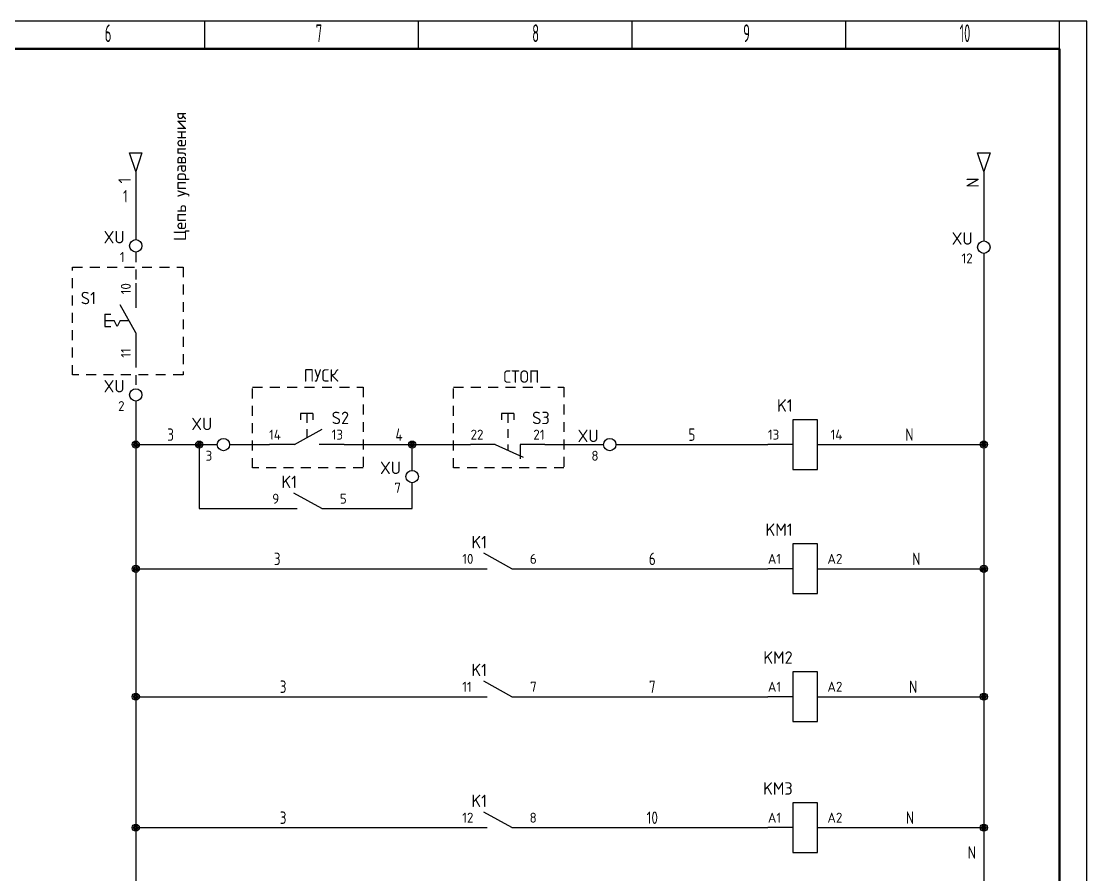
# Model space of a CAD drawing. Extents: x 20 to 1829, y -86 to 701.
# Drawn here: x 263.6 to 478.1, y 168.8 to 340.6 of the extents above; entities that cross this region are included whole.
import ezdxf
from ezdxf.enums import TextEntityAlignment as Align

# ---------------------------------------------------------------- set-up
doc = ezdxf.new("R2010")
doc.units = 0
doc.linetypes.add('Caddy_Dash', pattern=[3.5, 2, -1.5])
doc.linetypes.add('Caddy_Solid', pattern=[0])
for name, color, linetype in [('100', 7, 'Continuous'), ('DESC', 1, 'Continuous'), ('SYMS', 7, 'Continuous'), ('TAGS', 7, 'Continuous'), ('TERMS', 7, 'Continuous'), ('WIRECOPY', 84, 'Continuous'), ('WIREFIXED', 130, 'Continuous'), ('WIRENO', 70, 'Continuous'), ('WIREREF_DEST', 5, 'Continuous'), ('WIRES', 7, 'Continuous')]:
    doc.layers.add(name, color=color, linetype=linetype)
doc.styles.add('Caddy_Vectorfont1p', font='GOST Common.ttf', dxfattribs={"width": 0.9})
doc.styles.get("Standard").update_dxf_attribs({"font": 'GOST Common.ttf'})
doc.styles.add('WD_IEC', font='GOST Common.ttf', dxfattribs={"width": 0.9, "height": 4})

# ---------------------------------------------------------------- blocks, each defined once
blk = doc.blocks.new('HA1D2')
blk.add_lwpolyline([(0, 0), (-1.25, 3.75), (1.25, 3.75)], close=True)
at = {"style": 'WD_IEC'}
blk.add_attdef('XREF', text='', height=2.5, rotation=90, dxfattribs=at).set_placement((0, 5), align=Align.MIDDLE_LEFT)
at = {"style": 'WD_IEC', "flags": 1}
blk.add_attdef('SIGCODE', text='', height=1, dxfattribs=at).set_placement((-2.5, 1.8), align=Align.RIGHT)
blk.add_attdef('X8TERM01', (0, 0), '', height=0.32, dxfattribs=at)
at = {"style": 'WD_IEC', "flags": 8}
blk.add_attdef('WIRENO', text='', height=2.5, rotation=90, dxfattribs=at).set_placement((-1, -1.25), align=Align.RIGHT)
at = {"style": 'WD_IEC'}
blk.add_attdef('DESC1', text='', height=2.5, rotation=90, dxfattribs=at).set_placement((1, -1.25), align=Align.TOP_RIGHT)
blk = doc.blocks.new('WD_WNV')
at = {"linetype": 'Continuous', "style": 'WD_IEC', "width": 0.8}
blk.add_attdef('WIRENO', text='', height=2.5, dxfattribs=at).set_placement((-1.6, 0), align=Align.MIDDLE_RIGHT)
at = {"style": 'WD_IEC', "flags": 1}
for tag, p in [('W04USER', (-1, 0.875)), ('W08USER', (-1, 0.375)), ('W05USER', (-1, 0.75)), ('W06USER', (-1, 0.625)), ('W09USER', (-1, 0.25)), ('W03USER', (-1, 1)), ('W07USER', (-1, 0.5)), ('W02USER', (-1, 1.125)), ('W01USER', (-1, 1.25)), ('W10USER', (-1, 0.125))]:
    blk.add_attdef(tag, text='', height=0.08, dxfattribs=at).set_placement(p, align=Align.CENTER)
blk = doc.blocks.new('VPB11L')
for p, q in [((0, 7.5), (0, 2.5)), ((0, -2.5), (-3.125, 3.125)), ((-6.25, 1.25), (-6.25, -1.25)), ((-6.25, 1.25), (-5, 1.25)), ((-6.25, 0), (-4.375, 0)), ((-3.75, -1.25), (-4.375, 0)), ((-3.125, 0), (-3.75, -1.25)), ((-3.125, 0), (-1.389, 0)), ((-6.25, -1.25), (-5, -1.25)), ((0, -2.5), (0, -7.5))]:
    blk.add_line(p, q)
at = {"style": 'WD_IEC'}
for tag, p in [('INST', (-8, 10.25)), ('LOC', (-8, 6.75)), ('TAG1', (-8, 3.25)), ('DESC1', (-8, -10.35)), ('DESC2', (-8, -13.85)), ('DESC3', (-8, -17.35))]:
    blk.add_attdef(tag, text='', height=2.5, dxfattribs=at).set_placement(p, align=Align.RIGHT)
blk.add_attdef('TERM01', text='', height=2, rotation=90, dxfattribs=at).set_placement((-1, 7.5), align=Align.RIGHT)
at = {"style": 'WD_IEC', "flags": 1}
for tag, p, height in [('X2TERM01', (0, 7.5), 0.32), ('CONTACT', (0.5, 4.5), 1), ('COMMON', (1.75, 3.25), 1), ('X1LINK', (0, 0), 0.32), ('ASSYCODE', (1, -4), 1), ('FAMILY', (1, -5.5), 1), ('CATDESC', (1, -7), 1), ('X8TERM02', (0, -7.5), 0.32)]:
    blk.add_attdef(tag, p, '', height=height, dxfattribs=at)
at = {"style": 'WD_IEC', "flags": 9}
for tag, p in [('MFG', (-8.5, -0.25)), ('CAT', (-8.5, -2.75))]:
    blk.add_attdef(tag, text='', height=1.5, dxfattribs=at).set_placement(p, align=Align.RIGHT)
at = {"style": 'WD_IEC'}
blk.add_attdef('TERM02', (-1, -7.5), '', height=2, rotation=90, dxfattribs=at)
at = {"lineweight": 15, "style": 'WD_IEC'}
blk.add_attdef('XREF', text='', height=2.5, dxfattribs=at).set_placement((-8, -6.35), align=Align.RIGHT)
blk = doc.blocks.new('VT0002')
blk.add_circle((0, 0), 1.25)
at = {"style": 'WD_IEC', "flags": 1}
for tag, p, height in [('ASSYCODE', (2.75, 10.75), 1), ('CATDESC', (2.75, 9.25), 1), ('MFG', (2.75, 7.25), 1.5), ('CAT', (2.75, 4.75), 1.5), ('X2PIN01', (0, 2.25), 0.4), ('X2TERMDESC01', (0, 1.75), 0.4), ('X4TERM01', (-1.25, 0), 0.32), ('X4PIN01', (-1.25, 1), 0.4), ('X4TERMDESC01', (-1.25, 0.5), 0.4), ('X2TERM01', (0, 1.25), 0.32), ('X8PIN01', (0, -0.25), 0.4), ('X1TERM01', (1.25, 0), 0.32), ('X1PIN01', (1.25, 1), 0.4), ('X1TERMDESC01', (1.25, 0.5), 0.4), ('X8TERM01', (0, -1.25), 0.32), ('X8TERMDESC01', (0, -0.75), 0.4), ('LINKTERM', (0, -2), 0.4), ('STRIPSEQ', (0, -3), 0.4)]:
    blk.add_attdef(tag, p, '', height=height, dxfattribs=at)
at = {"style": 'WD_IEC'}
for tag, p in [('INST', (-2.25, 7.5)), ('LOC', (-2.25, 4))]:
    blk.add_attdef(tag, text='', height=2.5, dxfattribs=at).set_placement(p, align=Align.RIGHT)
at = {"style": 'WD_IEC', "flags": 8}
for tag, height, p in [('TAGSTRIP', 2.5, (-2.25, 0.5)), ('TERM01', 2, (-2.25, -3.25))]:
    blk.add_attdef(tag, text='', height=height, dxfattribs=at).set_placement(p, align=Align.RIGHT)
blk = doc.blocks.new('WDDOT')
for radius in [0.72, 0.449, 0.223]:
    blk.add_circle((0, 0), radius)
blk = doc.blocks.new('HPB11')
for p, q in [((-1.25, 6.25), (1.25, 6.25)), ((-1.25, 6.25), (-1.25, 5)), ((0, 6.25), (0, 4.38)), ((1.25, 6.25), (1.25, 5)), ((2.5, 0), (-3.12, 3.12)), ((0, 3.12), (0, 1.39)), ((-7.5, 0), (-2.5, 0)), ((2.5, 0), (7.5, 0))]:
    blk.add_line(p, q)
at = {"style": 'WD_IEC'}
for tag, p, height, flags in [('MFG', (4.92, 12.12), 1.5, 9), ('CAT', (4.92, 9.62), 1.5, 9), ('TERM01', (-7.5, 1), 2, 8), ('X4TERM01', (-7.5, 0), 0.32, 1), ('X8LINK', (0, 0), 0.32, 1), ('X1TERM02', (7.5, 0), 0.32, 1), ('ASSYCODE', (3.5, -2.75), 1, 1), ('FAMILY', (3.5, -4.25), 1, 1), ('CATDESC', (3.5, -5.75), 1, 1), ('CONTACT', (3.5, -7.5), 1, 1), ('COMMON', (4.75, -8.75), 1, 1)]:
    blk.add_attdef(tag, p, '', height=height, dxfattribs=dict(at, flags=flags))
for tag, p in [('INST', (-5, 10.12)), ('LOC', (-5, 7.12)), ('TAG1', (-5, 4.12)), ('DESC1', (-5, -10.5)), ('DESC2', (-5, -13.5)), ('DESC3', (-5, -16.5))]:
    blk.add_attdef(tag, text='', height=2.5, dxfattribs=at).set_placement(p, align=Align.RIGHT)
at = {"style": 'WD_IEC', "flags": 8}
blk.add_attdef('TERM02', text='', height=2, dxfattribs=at).set_placement((7.5, 1), align=Align.RIGHT)
at = {"lineweight": 15, "style": 'WD_IEC'}
blk.add_attdef('XREF', text='', height=2.5, dxfattribs=at).set_placement((-5, -7.5), align=Align.RIGHT)
blk = doc.blocks.new('HPB12')
for p, q in [((-1.25, 6.25), (1.25, 6.25)), ((-1.25, 6.25), (-1.25, 5)), ((0, 6.25), (0, 4.38)), ((1.25, 6.25), (1.25, 5)), ((0, 3.12), (0, 1.39)), ((-7.5, 0), (-2.5, 0)), ((2.5, 0), (-3.12, -2.5)), ((-2.5, 0), (-2.5, -2.87)), ((0, 0), (0, -1.11)), ((2.5, 0), (7.5, 0))]:
    blk.add_line(p, q)
at = {"style": 'WD_IEC'}
for tag, p, height, flags in [('MFG', (4.92, 12.12), 1.5, 9), ('CAT', (4.92, 9.62), 1.5, 9), ('TERM01', (-7.5, 1), 2, 8), ('X4TERM01', (-7.5, 0), 0.32, 1), ('X1TERM02', (7.5, 0), 0.32, 1), ('X8LINK', (0, -1.74), 0.32, 1), ('ASSYCODE', (3.5, -2.75), 1, 1), ('FAMILY', (3.5, -4.25), 1, 1), ('CATDESC', (3.5, -5.75), 1, 1), ('CONTACT', (3.5, -7.5), 1, 1), ('COMMON', (4.75, -8.75), 1, 1)]:
    blk.add_attdef(tag, p, '', height=height, dxfattribs=dict(at, flags=flags))
for tag, p in [('INST', (-5, 10.12)), ('LOC', (-5, 7.12)), ('TAG1', (-5, 4.12)), ('DESC1', (-5, -10.5)), ('DESC2', (-5, -13.5)), ('DESC3', (-5, -16.5))]:
    blk.add_attdef(tag, text='', height=2.5, dxfattribs=at).set_placement(p, align=Align.RIGHT)
at = {"style": 'WD_IEC', "flags": 8}
blk.add_attdef('TERM02', text='', height=2, dxfattribs=at).set_placement((7.5, 1), align=Align.RIGHT)
at = {"lineweight": 15, "style": 'WD_IEC'}
blk.add_attdef('XREF', text='', height=2.5, dxfattribs=at).set_placement((-5, -7.5), align=Align.RIGHT)
blk = doc.blocks.new('HCR1')
for p, q in [((-2.5, 0), (-7.5, 0)), ((2.5, 0), (7.5, 0))]:
    blk.add_line(p, q)
blk.add_lwpolyline([(-2.5, -5), (2.5, -5), (2.5, 5), (-2.5, 5)], close=True)
at = {"style": 'WD_IEC'}
for tag, p in [('INST', (-2.5, 13.62)), ('LOC', (-2.5, 10.12)), ('TAG1', (-2.5, 6.62)), ('DESC1', (-2.5, -10)), ('DESC2', (-2.5, -13.5)), ('DESC3', (-2.5, -17))]:
    blk.add_attdef(tag, text='', height=2.5, dxfattribs=at).set_placement(p, align=Align.RIGHT)
for tag, p, height, flags in [('MFG', (4.92, 12.12), 1.5, 9), ('CAT', (4.92, 9.62), 1.5, 9), ('X2LINK', (0, 5), 0.32, 1), ('TERM01', (-7.5, 1), 2, 8), ('X4TERM01', (-7.5, 0), 0.32, 1), ('X1TERM02', (7.5, 0), 0.32, 1), ('ASSYCODE', (3.5, -1.5), 1, 1), ('FAMILY', (3.5, -3), 1, 1), ('CATDESC', (3.5, -4.5), 1, 1), ('X8LINK', (0, -5), 0.32, 1)]:
    blk.add_attdef(tag, p, '', height=height, dxfattribs=dict(at, flags=flags))
at = {"style": 'WD_IEC', "flags": 8}
blk.add_attdef('TERM02', text='', height=2, dxfattribs=at).set_placement((7.5, 1), align=Align.RIGHT)
at = {"lineweight": 15, "style": 'WD_IEC'}
for tag, p in [('NO', (26.25, 0)), ('NC', (26.25, -4))]:
    blk.add_attdef(tag, text='', height=2.5, dxfattribs=at).set_placement(p, align=Align.RIGHT)
for tag, p in [('XREFNO', (27.75, 0)), ('XREFNC', (27.75, -4))]:
    blk.add_attdef(tag, p, '', height=2.5, dxfattribs=at)
blk = doc.blocks.new('HCR21')
for p, q in [((2.5, 0), (-3.125, 3.125)), ((-7.5, 0), (-2.5, 0)), ((2.5, 0), (7.5, 0))]:
    blk.add_line(p, q)
at = {"style": 'WD_IEC'}
for tag, p in [('INST', (-2.5, 11.125)), ('LOC', (-2.5, 7.625)), ('TAG2', (-2.5, 4.125)), ('DESC1', (-2.5, -10)), ('DESC2', (-2.5, -13.5)), ('DESC3', (-2.5, -17))]:
    blk.add_attdef(tag, text='', height=2.5, dxfattribs=at).set_placement(p, align=Align.RIGHT)
for tag, p, height, flags in [('TERM01', (-7.5, 1), 2, 8), ('X2LINK', (0, 2), 0.32, 1), ('X4TERM01', (-7.5, 0), 0.32, 1), ('X8LINK', (0, 0.5), 0.32, 1), ('X1TERM02', (7.5, 0), 0.32, 1), ('CONTACT', (6.5, -2.25), 1, 1), ('FAMILY', (6.5, -3.75), 1, 1)]:
    blk.add_attdef(tag, p, '', height=height, dxfattribs=dict(at, flags=flags))
at = {"style": 'WD_IEC', "flags": 8}
for tag, height, p in [('TERM02', 2, (7.5, 1)), ('XREF', 2.5, (-2.5, -6.25))]:
    blk.add_attdef(tag, text='', height=height, dxfattribs=at).set_placement(p, align=Align.RIGHT)
blk = doc.blocks.new('HT0002')
blk.add_circle((0, 0), 1.25)
at = {"style": 'WD_IEC', "flags": 1}
for tag, p, height in [('ASSYCODE', (2.75, 10.75), 1), ('CATDESC', (2.75, 9.25), 1), ('MFG', (2.75, 7.25), 1.5), ('CAT', (2.75, 4.75), 1.5), ('X2PIN01', (0, 2.25), 0.25), ('X2TERMDESC01', (0, 1.75), 0.4), ('X4PIN01', (-1.25, 1), 0.25), ('X4TERM01', (-1.25, 0), 0.25), ('X4TERMDESC01', (-1.25, 0.5), 0.4), ('STRIPSEQ', (0, 0), 0.025), ('X2TERM01', (0, 1.25), 0.25), ('X8PIN01', (0, -0.25), 0.25), ('X1PIN01', (1.25, 1), 0.25), ('X1TERM01', (1.25, 0), 0.25), ('X1TERMDESC01', (1.25, 0.5), 0.4), ('LINKTERM', (0, -0.04), 0.025), ('X8TERM01', (0, -1.25), 0.25), ('X8TERMDESC01', (0, -0.75), 0.4)]:
    blk.add_attdef(tag, p, '', height=height, dxfattribs=at)
at = {"style": 'WD_IEC'}
for tag, p in [('INST', (-2.25, 6.5)), ('LOC', (-2.25, 3.5)), ('DESC1', (-2.25, -6.25)), ('DESC2', (-2.25, -9.25)), ('DESC3', (-2.25, -12.25))]:
    blk.add_attdef(tag, text='', height=2.5, dxfattribs=at).set_placement(p, align=Align.RIGHT)
at = {"style": 'WD_IEC', "flags": 8}
for tag, height, p in [('TAGSTRIP', 2.5, (-2.25, 0.5)), ('TERM01', 2, (-2.25, -3.25))]:
    blk.add_attdef(tag, text='', height=height, dxfattribs=at).set_placement(p, align=Align.RIGHT)
blk = doc.blocks.new('HMS1')
for p, q in [((-2.5, 0), (-7.5, 0)), ((2.5, 0), (7.5, 0))]:
    blk.add_line(p, q)
blk.add_lwpolyline([(-2.5, -5), (2.5, -5), (2.5, 5), (-2.5, 5)], close=True)
at = {"style": 'WD_IEC'}
for tag, p in [('INST', (-2.5, 13.62)), ('LOC', (-2.5, 10.12)), ('TAG1', (-2.5, 6.62)), ('DESC1', (-2.5, -10)), ('DESC2', (-2.5, -13.5)), ('DESC3', (-2.5, -17))]:
    blk.add_attdef(tag, text='', height=2.5, dxfattribs=at).set_placement(p, align=Align.RIGHT)
for tag, p, height, flags in [('MFG', (4.92, 12.12), 1.5, 9), ('CAT', (4.92, 9.62), 1.5, 9), ('X2LINK', (0, 5), 0.32, 1), ('TERM01', (-7.5, 1), 2, 8), ('X4TERM01', (-7.5, 0), 0.32, 1), ('X1TERM02', (7.5, 0), 0.32, 1), ('ASSYCODE', (3.5, -1.5), 1, 1), ('FAMILY', (3.5, -3), 1, 1), ('CATDESC', (3.5, -4.5), 1, 1), ('X8LINK', (0, -5), 0.32, 1)]:
    blk.add_attdef(tag, p, '', height=height, dxfattribs=dict(at, flags=flags))
at = {"style": 'WD_IEC', "flags": 8}
blk.add_attdef('TERM02', text='', height=2, dxfattribs=at).set_placement((7.5, 1), align=Align.RIGHT)
at = {"lineweight": 15, "style": 'WD_IEC'}
for tag, p in [('NO', (26.25, 0)), ('NC', (26.25, -4))]:
    blk.add_attdef(tag, text='', height=2.5, dxfattribs=at).set_placement(p, align=Align.RIGHT)
for tag, p in [('XREFNO', (27.75, 0)), ('XREFNC', (27.75, -4))]:
    blk.add_attdef(tag, p, '', height=2.5, dxfattribs=at)
blk = doc.blocks.new('WD_WCH')
at = {"linetype": 'Continuous', "style": 'WD_IEC', "width": 0.8}
blk.add_attdef('WIRECOPY', text='', height=2.5, dxfattribs=at).set_placement((0, 0.75), align=Align.CENTER)
blk = doc.blocks.new('WD_WNH')
at = {"linetype": 'Continuous', "style": 'WD_IEC', "width": 0.8}
blk.add_attdef('WIRENO', text='', height=2.5, dxfattribs=at).set_placement((0, 0.75), align=Align.CENTER)
at = {"style": 'WD_IEC', "flags": 1}
for tag, p in [('W04USER', (0, 0.875)), ('W08USER', (0, 0.375)), ('W05USER', (0, 0.75)), ('W06USER', (0, 0.625)), ('W09USER', (0, 0.25)), ('W03USER', (0, 1)), ('W07USER', (0, 0.5)), ('W02USER', (0, 1.125)), ('W01USER', (0, 1.25)), ('W10USER', (0, 0.125))]:
    blk.add_attdef(tag, text='', height=0.08, dxfattribs=at).set_placement(p, align=Align.CENTER)

msp = doc.modelspace()

# ---------------------------------------------------------------- linework, layer by layer
at = {"linetype": 'Caddy_Solid', "lineweight": 25}
for p, q in [((300.56, 335.16), (300.56, 340.6)), ((343.57, 335.16), (343.57, 340.6)), ((386.58, 335.16), (386.58, 340.6)), ((429.59, 335.16), (429.59, 340.6)), ((472.61, 335.16), (472.61, 340.6))]:
    msp.add_line(p, q, dxfattribs=at)
at = {"layer": '100', "linetype": 'Caddy_Solid', "lineweight": 50}
for p, q in [((42.5, 335.09), (472.61, 335.09)), ((472.61, 335.09), (472.61, 22.65))]:
    msp.add_line(p, q, dxfattribs=at)
at = {"layer": 'SYMS'}
msp.add_lwpolyline([(20.72, 17.2), (478.05, 17.2), (478.05, 340.6), (20.72, 340.6)], close=True, dxfattribs=at)
at = {"layer": 'SYMS', "linetype": 'Caddy_Dash'}
for points in [[(273.91, 291.1), (296.17, 291.1), (296.17, 269.41), (273.91, 269.41)], [(310.14, 266.94), (332.39, 266.94), (332.39, 250.7), (310.14, 250.7)], [(350.59, 266.94), (372.84, 266.94), (372.84, 250.7), (350.59, 250.7)]]:
    msp.add_lwpolyline(points, close=True, dxfattribs=at)
at = {"layer": 'WIRES'}
for p, q in [((286.65, 310.4), (286.65, 296.65)), ((457.35, 310.4), (457.35, 296.38)), ((457.35, 293.88), (457.35, 60.4)), ((286.65, 264.15), (286.65, 60.4)), ((286.65, 255.4), (303.05, 255.4)), ((299.42, 255.4), (299.42, 242.51)), ((305.55, 255.4), (313.57, 255.4)), ((328.57, 255.4), (354.02, 255.4)), ((342.28, 250.21), (342.28, 255.4)), ((369.02, 255.4), (380.8, 255.4)), ((383.3, 255.4), (413.88, 255.4)), ((428.88, 255.4), (457.35, 255.4)), ((342.28, 242.51), (342.28, 247.71)), ((299.42, 242.51), (314.12, 242.51)), ((329.12, 242.51), (342.28, 242.51)), ((286.65, 230.4), (352.36, 230.4)), ((367.36, 230.4), (413.88, 230.4)), ((428.88, 230.4), (457.35, 230.4)), ((286.65, 204.66), (352.36, 204.66)), ((367.36, 204.66), (413.88, 204.66)), ((428.88, 204.66), (457.35, 204.66)), ((286.65, 178.3), (352.36, 178.3)), ((367.36, 178.3), (413.88, 178.3)), ((428.88, 178.3), (457.35, 178.3))]:
    msp.add_line(p, q, dxfattribs=at)
at = {"layer": 'WIRES', "linetype": 'Caddy_Dash'}
for p, q in [((286.65, 294.15), (286.65, 287.9)), ((286.65, 272.9), (286.65, 266.65))]:
    msp.add_line(p, q, dxfattribs=at)

# ---------------------------------------------------------------- block references
at = {"layer": 'SYMS'}
ref = msp.add_blockref('HA1D2', (286.65, 310.4), dxfattribs=at)
ref.add_attrib('DESC1', 'Цепь управления', dxfattribs={"layer": 'DESC', "height": 2.5, "rotation": 90}).set_placement((294.28, 322.4), align=Align.TOP_RIGHT)
ref.add_attrib('WIRENO', '1', dxfattribs={"layer": 'WIREREF_DEST', "height": 2.5, "rotation": 90, "style": 'WD_IEC', "flags": 8}).set_placement((285.65, 309.15), align=Align.RIGHT)
ref = msp.add_blockref('HA1D2', (457.35, 310.4), dxfattribs=at)
ref.add_attrib('WIRENO', 'N', dxfattribs={"layer": 'WIREREF_DEST', "height": 2.5, "rotation": 90, "style": 'WD_IEC', "flags": 8}).set_placement((456.35, 309.15), align=Align.RIGHT)
ref = msp.add_blockref('VT0002', (286.65, 295.4), dxfattribs=at)
ref.add_attrib('TAGSTRIP', 'XU', dxfattribs={"layer": 'TAGS', "height": 2.5, "style": 'WD_IEC', "flags": 8}).set_placement((284.4, 295.9), align=Align.RIGHT)
ref.add_attrib('TERM01', '1', dxfattribs={"layer": 'TERMS', "height": 2, "style": 'WD_IEC', "flags": 8}).set_placement((284.4, 292.15), align=Align.RIGHT)
ref = msp.add_blockref('VT0002', (457.35, 295.13), dxfattribs=at)
ref.add_attrib('TAGSTRIP', 'XU', dxfattribs={"layer": 'TAGS', "height": 2.5, "style": 'WD_IEC', "flags": 8}).set_placement((455.1, 295.63), align=Align.RIGHT)
ref.add_attrib('TERM01', '12', dxfattribs={"layer": 'TERMS', "height": 2, "style": 'WD_IEC', "flags": 8}).set_placement((455.1, 291.88), align=Align.RIGHT)
ref = msp.add_blockref('VPB11L', (286.65, 280.4), dxfattribs=at)
ref.add_attrib('TERM02', '11', (285.65, 272.9), dxfattribs={"layer": 'TERMS', "height": 2, "rotation": 90, "style": 'WD_IEC'})
ref.add_attrib('TERM01', '10', dxfattribs={"layer": 'TERMS', "height": 2, "rotation": 90, "style": 'WD_IEC'}).set_placement((285.65, 287.9), align=Align.RIGHT)
ref.add_attrib('TAG1', 'S1', dxfattribs={"layer": 'TAGS', "height": 2.5, "style": 'WD_IEC'}).set_placement((278.65, 283.65), align=Align.RIGHT)
ref = msp.add_blockref('HPB11', (321.07, 255.4), dxfattribs=dict(at, xscale=-1))
ref.add_attrib('TERM02', '14', dxfattribs={"layer": 'TERMS', "height": 2, "style": 'WD_IEC', "flags": 8}).set_placement((315.87, 256.4), align=Align.RIGHT)
ref.add_attrib('TERM01', '13', (326.08, 256.4), dxfattribs={"layer": 'TERMS', "height": 2, "style": 'WD_IEC', "flags": 8})
ref.add_attrib('DESC1', 'ПУСК', dxfattribs={"layer": 'DESC', "height": 2.5}).set_placement((327.44, 270.57), align=Align.TOP_RIGHT)
ref.add_attrib('TAG1', 'S2', dxfattribs={"layer": 'TAGS', "height": 2.5, "style": 'WD_IEC'}).set_placement((329.59, 259.52), align=Align.RIGHT)
ref = msp.add_blockref('HPB12', (361.52, 255.4), dxfattribs=dict(at, xscale=-1))
ref.add_attrib('TERM02', '22', dxfattribs={"layer": 'TERMS', "height": 2, "style": 'WD_IEC', "flags": 8}).set_placement((356.64, 256.4), align=Align.RIGHT)
ref.add_attrib('TERM01', '21', (366.67, 256.4), dxfattribs={"layer": 'TERMS', "height": 2, "style": 'WD_IEC', "flags": 8})
ref.add_attrib('DESC1', 'СТОП', dxfattribs={"layer": 'DESC', "height": 2.5}).set_placement((367.89, 270.34), align=Align.TOP_RIGHT)
ref.add_attrib('TAG1', 'S3', dxfattribs={"layer": 'TAGS', "height": 2.5, "style": 'WD_IEC'}).set_placement((369.99, 259.52), align=Align.RIGHT)
ref = msp.add_blockref('VT0002', (286.65, 265.4), dxfattribs=at)
ref.add_attrib('TAGSTRIP', 'XU', dxfattribs={"layer": 'TAGS', "height": 2.5, "style": 'WD_IEC', "flags": 8}).set_placement((284.4, 265.9), align=Align.RIGHT)
ref.add_attrib('TERM01', '2', dxfattribs={"layer": 'TERMS', "height": 2, "style": 'WD_IEC', "flags": 8}).set_placement((284.4, 262.15), align=Align.RIGHT)
ref = msp.add_blockref('HCR1', (421.38, 255.4), dxfattribs=at)
ref.add_attrib('TAG1', 'K1', dxfattribs={"layer": 'TAGS', "height": 2.5, "style": 'WD_IEC'}).set_placement((418.88, 262.02), align=Align.RIGHT)
ref.add_attrib('TERM01', '13', (413.88, 256.4), dxfattribs={"layer": 'TERMS', "height": 2, "style": 'WD_IEC', "flags": 8})
ref.add_attrib('TERM02', '14', dxfattribs={"layer": 'TERMS', "height": 2, "style": 'WD_IEC', "flags": 8}).set_placement((428.88, 256.4), align=Align.RIGHT)
ref = msp.add_blockref('HT0002', (304.3, 255.4), dxfattribs=at)
ref.add_attrib('TERM01', '3', dxfattribs={"layer": 'TERMS', "height": 2, "style": 'WD_IEC', "flags": 8}).set_placement((302.05, 252.15), align=Align.RIGHT)
ref.add_attrib('TAGSTRIP', 'XU', dxfattribs={"layer": 'TAGS', "height": 2.5, "style": 'WD_IEC', "flags": 8}).set_placement((302.05, 258.3), align=Align.RIGHT)
ref = msp.add_blockref('HT0002', (382.05, 255.4), dxfattribs=at)
ref.add_attrib('TERM01', '8', dxfattribs={"layer": 'TERMS', "height": 2, "style": 'WD_IEC', "flags": 8}).set_placement((379.8, 252.15), align=Align.RIGHT)
ref.add_attrib('TAGSTRIP', 'XU', dxfattribs={"layer": 'TAGS', "height": 2.5, "style": 'WD_IEC', "flags": 8}).set_placement((379.8, 255.9), align=Align.RIGHT)
for p in [(286.65, 255.4), (299.42, 255.4), (342.28, 255.4), (457.35, 255.4), (286.65, 230.4), (457.35, 230.4), (286.65, 204.66), (457.35, 204.66), (286.65, 178.3), (457.35, 178.3)]:
    msp.add_blockref('WDDOT', p, dxfattribs=at)
ref = msp.add_blockref('VT0002', (342.28, 248.96), dxfattribs=at)
ref.add_attrib('TAGSTRIP', 'XU', dxfattribs={"layer": 'TAGS', "height": 2.5, "style": 'WD_IEC', "flags": 8}).set_placement((340.03, 249.46), align=Align.RIGHT)
ref.add_attrib('TERM01', '7', dxfattribs={"layer": 'TERMS', "height": 2, "style": 'WD_IEC', "flags": 8}).set_placement((340.03, 245.71), align=Align.RIGHT)
ref = msp.add_blockref('HCR21', (321.62, 242.51), dxfattribs=at)
ref.add_attrib('TAG2', 'K1', dxfattribs={"layer": 'TAGS', "height": 2.5, "style": 'WD_IEC'}).set_placement((319.12, 246.64), align=Align.RIGHT)
ref.add_attrib('TERM01', '9', (314.12, 243.51), dxfattribs={"layer": 'TERMS', "height": 2, "style": 'WD_IEC', "flags": 8})
ref.add_attrib('TERM02', '5', dxfattribs={"layer": 'TERMS', "height": 2, "style": 'WD_IEC', "flags": 8}).set_placement((329.12, 243.51), align=Align.RIGHT)
ref = msp.add_blockref('HMS1', (421.38, 230.4), dxfattribs=at)
ref.add_attrib('TERM02', 'A2', dxfattribs={"layer": 'TERMS', "height": 2, "style": 'WD_IEC', "flags": 8}).set_placement((428.88, 231.4), align=Align.RIGHT)
ref.add_attrib('TERM01', 'A1', (413.88, 231.4), dxfattribs={"layer": 'TERMS', "height": 2, "style": 'WD_IEC', "flags": 8})
ref.add_attrib('TAG1', 'KM1', dxfattribs={"layer": 'TAGS', "height": 2.5, "style": 'WD_IEC'}).set_placement((418.88, 237.02), align=Align.RIGHT)
ref = msp.add_blockref('HCR21', (359.86, 230.4), dxfattribs=at)
ref.add_attrib('TAG2', 'K1', dxfattribs={"layer": 'TAGS', "height": 2.5, "style": 'WD_IEC'}).set_placement((357.36, 234.52), align=Align.RIGHT)
ref.add_attrib('TERM01', '10', (352.36, 231.4), dxfattribs={"layer": 'TERMS', "height": 2, "style": 'WD_IEC', "flags": 8})
ref.add_attrib('TERM02', '6', dxfattribs={"layer": 'TERMS', "height": 2, "style": 'WD_IEC', "flags": 8}).set_placement((367.36, 231.4), align=Align.RIGHT)
ref = msp.add_blockref('HMS1', (421.38, 204.66), dxfattribs=at)
ref.add_attrib('TERM02', 'A2', dxfattribs={"layer": 'TERMS', "height": 2, "style": 'WD_IEC', "flags": 8}).set_placement((428.88, 205.66), align=Align.RIGHT)
ref.add_attrib('TERM01', 'A1', (413.88, 205.66), dxfattribs={"layer": 'TERMS', "height": 2, "style": 'WD_IEC', "flags": 8})
ref.add_attrib('TAG1', 'KM2', dxfattribs={"layer": 'TAGS', "height": 2.5, "style": 'WD_IEC'}).set_placement((418.88, 211.28), align=Align.RIGHT)
ref = msp.add_blockref('HCR21', (359.86, 204.66), dxfattribs=at)
ref.add_attrib('TAG2', 'K1', dxfattribs={"layer": 'TAGS', "height": 2.5, "style": 'WD_IEC'}).set_placement((357.36, 208.78), align=Align.RIGHT)
ref.add_attrib('TERM01', '11', (352.36, 205.66), dxfattribs={"layer": 'TERMS', "height": 2, "style": 'WD_IEC', "flags": 8})
ref.add_attrib('TERM02', '7', dxfattribs={"layer": 'TERMS', "height": 2, "style": 'WD_IEC', "flags": 8}).set_placement((367.36, 205.66), align=Align.RIGHT)
ref = msp.add_blockref('HMS1', (421.38, 178.3), dxfattribs=at)
ref.add_attrib('TERM02', 'A2', dxfattribs={"layer": 'TERMS', "height": 2, "style": 'WD_IEC', "flags": 8}).set_placement((428.88, 179.3), align=Align.RIGHT)
ref.add_attrib('TERM01', 'A1', (413.88, 179.3), dxfattribs={"layer": 'TERMS', "height": 2, "style": 'WD_IEC', "flags": 8})
ref.add_attrib('TAG1', 'KM3', dxfattribs={"layer": 'TAGS', "height": 2.5, "style": 'WD_IEC'}).set_placement((418.88, 184.93), align=Align.RIGHT)
ref = msp.add_blockref('HCR21', (359.86, 178.3), dxfattribs=at)
ref.add_attrib('TAG2', 'K1', dxfattribs={"layer": 'TAGS', "height": 2.5, "style": 'WD_IEC'}).set_placement((357.36, 182.43), align=Align.RIGHT)
ref.add_attrib('TERM01', '12', (352.36, 179.3), dxfattribs={"layer": 'TERMS', "height": 2, "style": 'WD_IEC', "flags": 8})
ref.add_attrib('TERM02', '8', dxfattribs={"layer": 'TERMS', "height": 2, "style": 'WD_IEC', "flags": 8}).set_placement((367.36, 179.3), align=Align.RIGHT)
at = {"layer": 'WIRECOPY'}
ref = msp.add_blockref('WD_WCH', (293.67, 255.4), dxfattribs=at)
ref.add_attrib('WIRECOPY', '3', dxfattribs={"linetype": 'Continuous', "height": 2.5, "style": 'WD_IEC', "width": 0.8}).set_placement((293.67, 256.15), align=Align.CENTER)
ref = msp.add_blockref('WD_WCH', (442.37, 255.4), dxfattribs=at)
ref.add_attrib('WIRECOPY', 'N', dxfattribs={"linetype": 'Continuous', "height": 2.5, "style": 'WD_IEC', "width": 0.8}).set_placement((442.37, 256.15), align=Align.CENTER)
ref = msp.add_blockref('WD_WCH', (315.12, 230.4), dxfattribs=at)
ref.add_attrib('WIRECOPY', '3', dxfattribs={"linetype": 'Continuous', "height": 2.5, "style": 'WD_IEC', "width": 0.8}).set_placement((315.12, 231.15), align=Align.CENTER)
ref = msp.add_blockref('WD_WCH', (443.76, 230.4), dxfattribs=at)
ref.add_attrib('WIRECOPY', 'N', dxfattribs={"linetype": 'Continuous', "height": 2.5, "style": 'WD_IEC', "width": 0.8}).set_placement((443.76, 231.15), align=Align.CENTER)
ref = msp.add_blockref('WD_WCH', (316.31, 204.66), dxfattribs=at)
ref.add_attrib('WIRECOPY', '3', dxfattribs={"linetype": 'Continuous', "height": 2.5, "style": 'WD_IEC', "width": 0.8}).set_placement((316.31, 205.41), align=Align.CENTER)
ref = msp.add_blockref('WD_WCH', (443.12, 204.66), dxfattribs=at)
ref.add_attrib('WIRECOPY', 'N', dxfattribs={"linetype": 'Continuous', "height": 2.5, "style": 'WD_IEC', "width": 0.8}).set_placement((443.12, 205.41), align=Align.CENTER)
ref = msp.add_blockref('WD_WCH', (316.31, 178.3), dxfattribs=at)
ref.add_attrib('WIRECOPY', '3', dxfattribs={"linetype": 'Continuous', "height": 2.5, "style": 'WD_IEC', "width": 0.8}).set_placement((316.31, 179.05), align=Align.CENTER)
ref = msp.add_blockref('WD_WCH', (442.47, 178.3), dxfattribs=at)
ref.add_attrib('WIRECOPY', 'N', dxfattribs={"linetype": 'Continuous', "height": 2.5, "style": 'WD_IEC', "width": 0.8}).set_placement((442.47, 179.05), align=Align.CENTER)
at = {"layer": 'WIREFIXED'}
ref = msp.add_blockref('WD_WNH', (341.29, 255.4), dxfattribs=at)
ref.add_attrib('WIRENOF', '4', dxfattribs={"linetype": 'Continuous', "height": 2.5, "style": 'WD_IEC', "width": 0.8}).set_placement((339.64, 256.15), align=Align.CENTER)
ref = msp.add_blockref('WD_WNH', (398.59, 255.4), dxfattribs=at)
ref.add_attrib('WIRENOF', '5', dxfattribs={"linetype": 'Continuous', "height": 2.5, "style": 'WD_IEC', "width": 0.8}).set_placement((398.59, 256.15), align=Align.CENTER)
ref = msp.add_blockref('WD_WNH', (390.62, 230.4), dxfattribs=at)
ref.add_attrib('WIRENOF', '6', dxfattribs={"linetype": 'Continuous', "height": 2.5, "style": 'WD_IEC', "width": 0.8}).set_placement((390.62, 231.15), align=Align.CENTER)
ref = msp.add_blockref('WD_WNH', (390.62, 204.66), dxfattribs=at)
ref.add_attrib('WIRENOF', '7', dxfattribs={"linetype": 'Continuous', "height": 2.5, "style": 'WD_IEC', "width": 0.8}).set_placement((390.62, 205.41), align=Align.CENTER)
ref = msp.add_blockref('WD_WNH', (390.62, 178.3), dxfattribs=at)
ref.add_attrib('WIRENOF', '10', dxfattribs={"linetype": 'Continuous', "height": 2.5, "style": 'WD_IEC', "width": 0.8}).set_placement((390.62, 179.05), align=Align.CENTER)
at = {"layer": 'WIRENO'}
ref = msp.add_blockref('WD_WNV', (286.65, 299.15), dxfattribs=at)
ref.add_attrib('WIRENO', '1', dxfattribs={"linetype": 'Continuous', "height": 2.5, "style": 'WD_IEC', "width": 0.8}).set_placement((285.05, 305.4), align=Align.MIDDLE_RIGHT)
ref = msp.add_blockref('WD_WNV', (457.35, 173.3), dxfattribs=at)
ref.add_attrib('WIRENO', 'N', dxfattribs={"linetype": 'Continuous', "height": 2.5, "style": 'WD_IEC', "width": 0.8}).set_placement((455.75, 173.3), align=Align.MIDDLE_RIGHT)

# ---------------------------------------------------------------- texts
at = {"lineweight": 60, "style": 'Caddy_Vectorfont1p', "width": 0.54}
for s, height, p in [('6', 3.57, (280.42, 336.42)), ('7', 3.57, (322.88, 336.42)), ('8', 3.57, (366.44, 336.42)), ('9', 3.57, (408.91, 336.42)), ('10', 3.566, (452.46, 336.42))]:
    msp.add_text(s, height=height, dxfattribs=at).set_placement(p)

doc.saveas('drawing.dxf')
